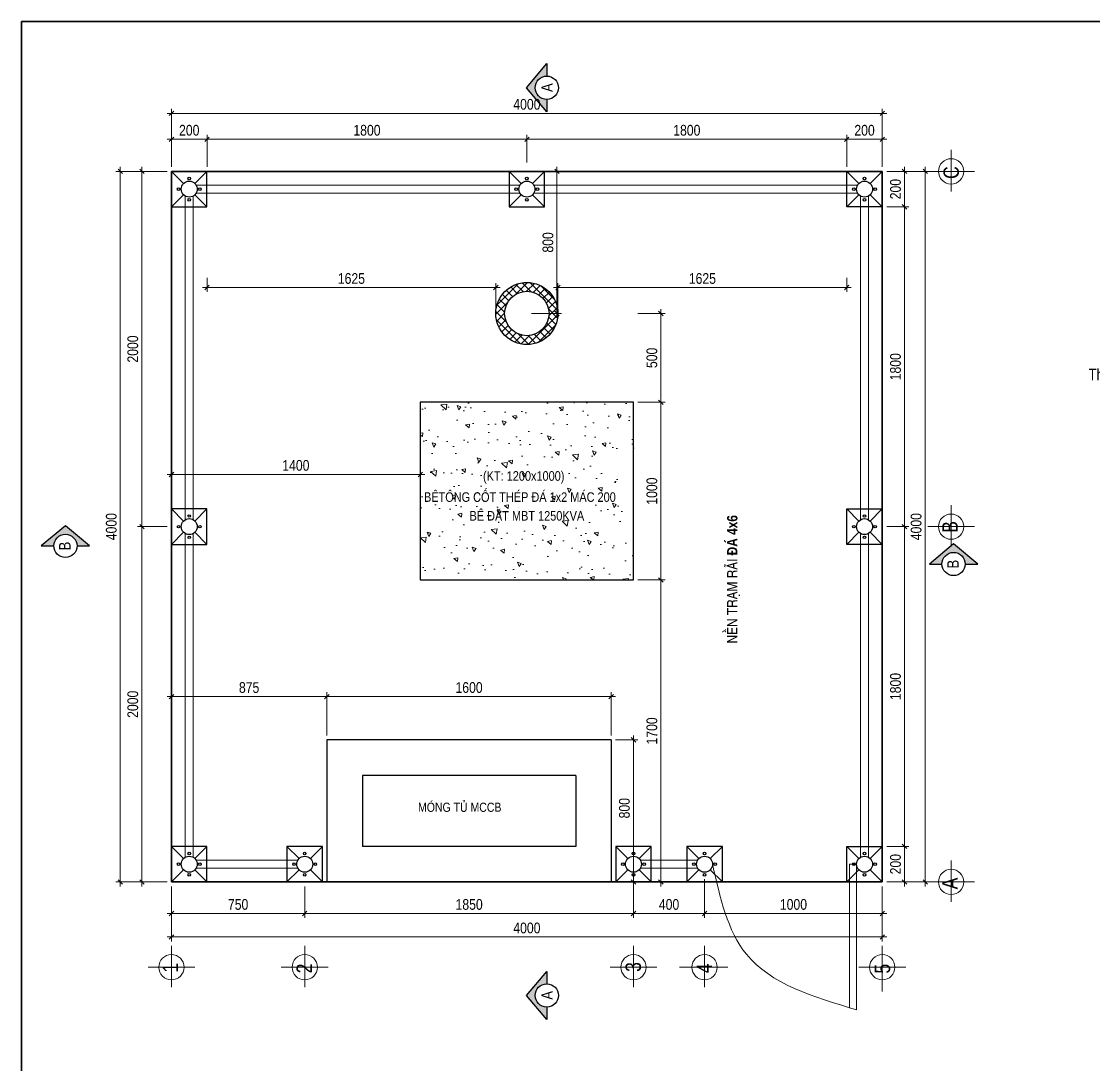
# Model space of a CAD drawing. Header units: millimetres. Extents: x 330554 to 656471, y 11007 to 130943.
# Drawn here: x 363447 to 375514, y 52372 to 64116 of the extents above; entities that cross this region are included whole.
import ezdxf
from ezdxf.enums import TextEntityAlignment as Align

# ---------------------------------------------------------------- set-up
doc = ezdxf.new("R2010")
doc.units = ezdxf.units.MM
doc.header["$LTSCALE"] = 6
for name, color, linetype, lineweight in [('8', 8, 'Continuous', 9), ('Hatch', 250, 'Continuous', 13), ('Luoi B40', 3, 'Continuous', 13), ('netlonkhungten', 32, 'Continuous', 35), ('Text', 7, 'Continuous', 13)]:
    doc.layers.add(name, color=color, linetype=linetype, lineweight=lineweight)
for name, color, linetype in [('Cot', 150, 'Continuous'), ('DO', 1, 'Continuous'), ('Khung Bao', 101, 'Continuous'), ('Nen TBA', 193, 'Continuous'), ('Thep', 11, 'Continuous'), ('Tu MCCB+Tu Bu', 30, 'Continuous')]:
    doc.layers.add(name, color=color, linetype=linetype)
doc.styles.get("Standard").update_dxf_attribs({"font": 'VHELVCN.TTF', "height": 120})
doc.styles.add('Unicode', font='times.ttf')
doc.dimstyles.new('kt-50', dxfattribs={"dimtxt": 120, "dimasz": 50, "dimexe": 50, "dimexo": 50, "dimgap": 40, "dimtad": 1, "dimtoh": 1, "dimdec": 0, "dimlfac": 0.5, "dimzin": 1, "dimdsep": 46, "dimtxsty": 'Standard', "dimblk": 'OBLIQUE', "dimcen": 50, "dimdle": 50, "dimclrd": 8, "dimclre": 8, "dimclrt": 7, "dimadec": 0, "dimazin": 0, "dimtfac": 1, "dimtdec": 0, "dimtix": 1, "dimtofl": 0, "dimtmove": 0, "dimatfit": 3, "dimldrblk": 'ARCHTICK', "dimfxl": 1, "dimtolj": 1, "dimtzin": 1, "dimlwd": -1, "dimlwe": -1, "dimarcsym": 0})

# ---------------------------------------------------------------- blocks, each defined once
blk = doc.blocks.new('_Oblique')
at = {"color": 0, "lineweight": -2}
blk.add_line((-0.5, -0.5), (0.5, 0.5), dxfattribs=at)
blk = doc.blocks.new('*D456')
at = {"layer": '8', "color": 8, "transparency": 16777216}
for p, q in [((365086, 62428), (364753, 62428)), ((364803, 62478), (364803, 58378)), ((365086, 58428), (364753, 58428))]:
    blk.add_line(p, q, dxfattribs=at)
at = {"layer": 'Defpoints', "color": 0, "transparency": 16777216}
for p in [(365136, 62428), (364803, 58428), (365136, 58428)]:
    blk.add_point(p, dxfattribs=at)
at = {"layer": '8', "color": 8, "transparency": 16777216, "xscale": 50, "yscale": 50, "zscale": 50}
for p, rotation in [((364803, 62428), 90), ((364803, 58428), 270)]:
    blk.add_blockref('_Oblique', p, dxfattribs=dict(at, rotation=rotation))
at = {"layer": '8', "color": 7, "transparency": 16777216, "insert": (364701, 60428), "char_height": 120, "attachment_point": 5, "rotation": 90}
blk.add_mtext('\\A1;2000', dxfattribs=at)
blk = doc.blocks.new('_ArchTick')
at = {"color": 0, "const_width": 0.15}
blk.add_lwpolyline([(-0.5, -0.5), (0.5, 0.5)], dxfattribs=at)
blk = doc.blocks.new('*D457')
at = {"layer": '8', "color": 8, "transparency": 16777216}
for p, q in [((365086, 58428), (364753, 58428)), ((364803, 58478), (364803, 54378)), ((365086, 54428), (364753, 54428))]:
    blk.add_line(p, q, dxfattribs=at)
at = {"layer": 'Defpoints', "color": 0, "transparency": 16777216}
for p in [(365136, 58428), (364803, 54428), (365136, 54428)]:
    blk.add_point(p, dxfattribs=at)
at = {"layer": '8', "color": 8, "transparency": 16777216, "xscale": 50, "yscale": 50, "zscale": 50}
for p, rotation in [((364803, 58428), 90), ((364803, 54428), 270)]:
    blk.add_blockref('_Oblique', p, dxfattribs=dict(at, rotation=rotation))
at = {"layer": '8', "color": 7, "transparency": 16777216, "insert": (364701, 56428), "char_height": 120, "attachment_point": 5, "rotation": 90}
blk.add_mtext('\\A1;2000', dxfattribs=at)
blk = doc.blocks.new('*D337')
at = {"layer": '8', "color": 8, "transparency": 16777216}
for p, q in [((371136, 54458), (371136, 54022)), ((373136, 54378), (373136, 54022)), ((373186, 54072), (371086, 54072))]:
    blk.add_line(p, q, dxfattribs=at)
at = {"layer": 'Defpoints', "color": 0, "transparency": 16777216}
for p in [(371136, 54508), (373136, 54428), (371136, 54072)]:
    blk.add_point(p, dxfattribs=at)
at = {"layer": '8', "color": 8, "transparency": 16777216, "xscale": 50, "yscale": 50, "zscale": 50, "rotation": 180}
blk.add_blockref('_Oblique', (371136, 54072), dxfattribs=at)
at = {"layer": '8', "color": 8, "transparency": 16777216, "xscale": 50, "yscale": 50, "zscale": 50}
blk.add_blockref('_Oblique', (373136, 54072), dxfattribs=at)
at = {"layer": '8', "color": 7, "transparency": 16777216, "insert": (372136, 54174), "char_height": 120, "attachment_point": 5}
blk.add_mtext('\\A1;1000', dxfattribs=at)
blk = doc.blocks.new('*D338')
at = {"layer": '8', "color": 8, "transparency": 16777216}
for p, q in [((371136, 54458), (371136, 54022)), ((370336, 54378), (370336, 54022)), ((371186, 54072), (370286, 54072))]:
    blk.add_line(p, q, dxfattribs=at)
at = {"layer": 'Defpoints', "color": 0, "transparency": 16777216}
for p in [(370336, 54428), (371136, 54508), (370336, 54072)]:
    blk.add_point(p, dxfattribs=at)
at = {"layer": '8', "color": 8, "transparency": 16777216, "xscale": 50, "yscale": 50, "zscale": 50, "rotation": 180}
blk.add_blockref('_Oblique', (370336, 54072), dxfattribs=at)
at = {"layer": '8', "color": 8, "transparency": 16777216, "xscale": 50, "yscale": 50, "zscale": 50}
blk.add_blockref('_Oblique', (371136, 54072), dxfattribs=at)
at = {"layer": '8', "color": 7, "transparency": 16777216, "insert": (370736, 54174), "char_height": 120, "attachment_point": 5}
blk.add_mtext('\\A1;400', dxfattribs=at)
blk = doc.blocks.new('*D458')
at = {"layer": '8', "color": 8, "transparency": 16777216}
for p, q in [((366636, 54378), (366636, 54022)), ((370336, 54378), (370336, 54022)), ((366586, 54072), (370386, 54072))]:
    blk.add_line(p, q, dxfattribs=at)
at = {"layer": 'Defpoints', "color": 0, "transparency": 16777216}
for p in [(366636, 54428), (370336, 54428), (370336, 54072)]:
    blk.add_point(p, dxfattribs=at)
at = {"layer": '8', "color": 8, "transparency": 16777216, "xscale": 50, "yscale": 50, "zscale": 50, "rotation": 180}
blk.add_blockref('_Oblique', (366636, 54072), dxfattribs=at)
at = {"layer": '8', "color": 8, "transparency": 16777216, "xscale": 50, "yscale": 50, "zscale": 50}
blk.add_blockref('_Oblique', (370336, 54072), dxfattribs=at)
at = {"layer": '8', "color": 7, "transparency": 16777216, "insert": (368486, 54174), "char_height": 120, "attachment_point": 5}
blk.add_mtext('\\A1;1850', dxfattribs=at)
blk = doc.blocks.new('*D339')
at = {"layer": '8', "color": 8, "transparency": 16777216}
for p, q in [((365136, 54378), (365136, 54022)), ((366636, 54378), (366636, 54022)), ((366686, 54072), (365086, 54072))]:
    blk.add_line(p, q, dxfattribs=at)
at = {"layer": 'Defpoints', "color": 0, "transparency": 16777216}
for p in [(365136, 54428), (366636, 54428), (365136, 54072)]:
    blk.add_point(p, dxfattribs=at)
at = {"layer": '8', "color": 8, "transparency": 16777216, "xscale": 50, "yscale": 50, "zscale": 50, "rotation": 180}
blk.add_blockref('_Oblique', (365136, 54072), dxfattribs=at)
at = {"layer": '8', "color": 8, "transparency": 16777216, "xscale": 50, "yscale": 50, "zscale": 50}
blk.add_blockref('_Oblique', (366636, 54072), dxfattribs=at)
at = {"layer": '8', "color": 7, "transparency": 16777216, "insert": (365886, 54174), "char_height": 120, "attachment_point": 5}
blk.add_mtext('\\A1;750', dxfattribs=at)
blk = doc.blocks.new('*D340')
at = {"layer": '8', "color": 8, "transparency": 16777216}
for p, q in [((365136, 54378), (365136, 53758)), ((373136, 54378), (373136, 53758)), ((373186, 53808), (365086, 53808))]:
    blk.add_line(p, q, dxfattribs=at)
at = {"layer": 'Defpoints', "color": 0, "transparency": 16777216}
for p in [(365136, 54428), (373136, 54428), (365136, 53808)]:
    blk.add_point(p, dxfattribs=at)
at = {"layer": '8', "color": 8, "transparency": 16777216, "xscale": 50, "yscale": 50, "zscale": 50, "rotation": 180}
blk.add_blockref('_Oblique', (365136, 53808), dxfattribs=at)
at = {"layer": '8', "color": 8, "transparency": 16777216, "xscale": 50, "yscale": 50, "zscale": 50}
blk.add_blockref('_Oblique', (373136, 53808), dxfattribs=at)
at = {"layer": '8', "color": 7, "transparency": 16777216, "insert": (369136, 53909), "char_height": 120, "attachment_point": 5}
blk.add_mtext('\\A1;4000', dxfattribs=at)
blk = doc.blocks.new('*D341')
at = {"layer": '8', "color": 8, "transparency": 16777216}
for p, q in [((365086, 62428), (364510, 62428)), ((364560, 54378), (364560, 62478)), ((365086, 54428), (364510, 54428))]:
    blk.add_line(p, q, dxfattribs=at)
at = {"layer": 'Defpoints', "color": 0, "transparency": 16777216}
for p in [(364560, 62428), (365136, 62428), (365136, 54428)]:
    blk.add_point(p, dxfattribs=at)
at = {"layer": '8', "color": 8, "transparency": 16777216, "xscale": 50, "yscale": 50, "zscale": 50}
for p, rotation in [((364560, 62428), 90), ((364560, 54428), 270)]:
    blk.add_blockref('_Oblique', p, dxfattribs=dict(at, rotation=rotation))
at = {"layer": '8', "color": 7, "transparency": 16777216, "insert": (364459, 58428), "char_height": 120, "attachment_point": 5, "rotation": 90}
blk.add_mtext('\\A1;4000', dxfattribs=at)
blk = doc.blocks.new('*D459')
at = {"layer": '8', "color": 8, "transparency": 16777216}
for p, q in [((373186, 54828), (373436, 54828)), ((373386, 54378), (373386, 54878)), ((373186, 54428), (373436, 54428))]:
    blk.add_line(p, q, dxfattribs=at)
at = {"layer": 'Defpoints', "color": 0, "transparency": 16777216}
for p in [(373136, 54828), (373386, 54828), (373136, 54428)]:
    blk.add_point(p, dxfattribs=at)
at = {"layer": '8', "color": 8, "transparency": 16777216, "xscale": 50, "yscale": 50, "zscale": 50}
for p, rotation in [((373386, 54828), 90), ((373386, 54428), 270)]:
    blk.add_blockref('_Oblique', p, dxfattribs=dict(at, rotation=rotation))
at = {"layer": '8', "color": 7, "transparency": 16777216, "insert": (373285, 54628), "char_height": 120, "attachment_point": 5, "rotation": 90}
blk.add_mtext('\\A1;200', dxfattribs=at)
blk = doc.blocks.new('*D342')
at = {"layer": '8', "color": 8, "transparency": 16777216}
for p, q in [((373186, 58428), (373436, 58428)), ((373386, 54778), (373386, 58478)), ((373186, 54828), (373436, 54828))]:
    blk.add_line(p, q, dxfattribs=at)
at = {"layer": 'Defpoints', "color": 0, "transparency": 16777216}
for p in [(373136, 58428), (373386, 58428), (373136, 54828)]:
    blk.add_point(p, dxfattribs=at)
at = {"layer": '8', "color": 8, "transparency": 16777216, "xscale": 50, "yscale": 50, "zscale": 50}
for p, rotation in [((373386, 58428), 90), ((373386, 54828), 270)]:
    blk.add_blockref('_Oblique', p, dxfattribs=dict(at, rotation=rotation))
at = {"layer": '8', "color": 7, "transparency": 16777216, "insert": (373285, 56628), "char_height": 120, "attachment_point": 5, "rotation": 90}
blk.add_mtext('\\A1;1800', dxfattribs=at)
blk = doc.blocks.new('*D343')
at = {"layer": '8', "color": 8, "transparency": 16777216}
for p, q in [((373186, 62028), (373436, 62028)), ((373386, 58378), (373386, 62078)), ((373186, 58428), (373436, 58428))]:
    blk.add_line(p, q, dxfattribs=at)
at = {"layer": 'Defpoints', "color": 0, "transparency": 16777216}
for p in [(373136, 62028), (373386, 62028), (373136, 58428)]:
    blk.add_point(p, dxfattribs=at)
at = {"layer": '8', "color": 8, "transparency": 16777216, "xscale": 50, "yscale": 50, "zscale": 50}
for p, rotation in [((373386, 62028), 90), ((373386, 58428), 270)]:
    blk.add_blockref('_Oblique', p, dxfattribs=dict(at, rotation=rotation))
at = {"layer": '8', "color": 7, "transparency": 16777216, "insert": (373285, 60228), "char_height": 120, "attachment_point": 5, "rotation": 90}
blk.add_mtext('\\A1;1800', dxfattribs=at)
blk = doc.blocks.new('*D460')
at = {"layer": '8', "color": 8, "transparency": 16777216}
for p, q in [((373186, 62428), (373436, 62428)), ((373386, 61978), (373386, 62478)), ((373186, 62028), (373436, 62028))]:
    blk.add_line(p, q, dxfattribs=at)
at = {"layer": 'Defpoints', "color": 0, "transparency": 16777216}
for p in [(373136, 62428), (373386, 62428), (373136, 62028)]:
    blk.add_point(p, dxfattribs=at)
at = {"layer": '8', "color": 8, "transparency": 16777216, "xscale": 50, "yscale": 50, "zscale": 50}
for p, rotation in [((373386, 62428), 90), ((373386, 62028), 270)]:
    blk.add_blockref('_Oblique', p, dxfattribs=dict(at, rotation=rotation))
at = {"layer": '8', "color": 7, "transparency": 16777216, "insert": (373285, 62228), "char_height": 120, "attachment_point": 5, "rotation": 90}
blk.add_mtext('\\A1;200', dxfattribs=at)
blk = doc.blocks.new('*D461')
at = {"layer": '8', "color": 8, "transparency": 16777216}
for p, q in [((373186, 62428), (373669, 62428)), ((373619, 54378), (373619, 62478)), ((373186, 54428), (373669, 54428))]:
    blk.add_line(p, q, dxfattribs=at)
at = {"layer": 'Defpoints', "color": 0, "transparency": 16777216}
for p in [(373136, 62428), (373619, 62428), (373136, 54428)]:
    blk.add_point(p, dxfattribs=at)
at = {"layer": '8', "color": 8, "transparency": 16777216, "xscale": 50, "yscale": 50, "zscale": 50}
for p, rotation in [((373619, 62428), 90), ((373619, 54428), 270)]:
    blk.add_blockref('_Oblique', p, dxfattribs=dict(at, rotation=rotation))
at = {"layer": '8', "color": 7, "transparency": 16777216, "insert": (373517, 58428), "char_height": 120, "attachment_point": 5, "rotation": 90}
blk.add_mtext('\\A1;4000', dxfattribs=at)
blk = doc.blocks.new('*D462')
at = {"layer": '8', "color": 8, "transparency": 16777216}
for p, q in [((373186, 62789), (372686, 62789)), ((372736, 62478), (372736, 62839)), ((373136, 62478), (373136, 62839))]:
    blk.add_line(p, q, dxfattribs=at)
at = {"layer": 'Defpoints', "color": 0, "transparency": 16777216}
for p in [(372736, 62789), (372736, 62428), (373136, 62428)]:
    blk.add_point(p, dxfattribs=at)
at = {"layer": '8', "color": 8, "transparency": 16777216, "xscale": 50, "yscale": 50, "zscale": 50, "rotation": 180}
blk.add_blockref('_Oblique', (372736, 62789), dxfattribs=at)
at = {"layer": '8', "color": 8, "transparency": 16777216, "xscale": 50, "yscale": 50, "zscale": 50}
blk.add_blockref('_Oblique', (373136, 62789), dxfattribs=at)
at = {"layer": '8', "color": 7, "transparency": 16777216, "insert": (372936, 62890), "char_height": 120, "attachment_point": 5}
blk.add_mtext('\\A1;200', dxfattribs=at)
blk = doc.blocks.new('*D344')
at = {"layer": '8', "color": 8, "transparency": 16777216}
for p, q in [((372786, 62789), (369086, 62789)), ((369136, 62528), (369136, 62839)), ((372736, 62528), (372736, 62839))]:
    blk.add_line(p, q, dxfattribs=at)
at = {"layer": 'Defpoints', "color": 0, "transparency": 16777216}
for p in [(369136, 62789), (369136, 62478), (372736, 62478)]:
    blk.add_point(p, dxfattribs=at)
at = {"layer": '8', "color": 8, "transparency": 16777216, "xscale": 50, "yscale": 50, "zscale": 50, "rotation": 180}
blk.add_blockref('_Oblique', (369136, 62789), dxfattribs=at)
at = {"layer": '8', "color": 8, "transparency": 16777216, "xscale": 50, "yscale": 50, "zscale": 50}
blk.add_blockref('_Oblique', (372736, 62789), dxfattribs=at)
at = {"layer": '8', "color": 7, "transparency": 16777216, "insert": (370936, 62890), "char_height": 120, "attachment_point": 5}
blk.add_mtext('\\A1;1800', dxfattribs=at)
blk = doc.blocks.new('*D463')
at = {"layer": '8', "color": 8, "transparency": 16777216}
for p, q in [((369186, 62789), (365486, 62789)), ((365536, 62478), (365536, 62839)), ((369136, 62528), (369136, 62839))]:
    blk.add_line(p, q, dxfattribs=at)
at = {"layer": 'Defpoints', "color": 0, "transparency": 16777216}
for p in [(365536, 62789), (365536, 62428), (369136, 62478)]:
    blk.add_point(p, dxfattribs=at)
at = {"layer": '8', "color": 8, "transparency": 16777216, "xscale": 50, "yscale": 50, "zscale": 50, "rotation": 180}
blk.add_blockref('_Oblique', (365536, 62789), dxfattribs=at)
at = {"layer": '8', "color": 8, "transparency": 16777216, "xscale": 50, "yscale": 50, "zscale": 50}
blk.add_blockref('_Oblique', (369136, 62789), dxfattribs=at)
at = {"layer": '8', "color": 7, "transparency": 16777216, "insert": (367336, 62890), "char_height": 120, "attachment_point": 5}
blk.add_mtext('\\A1;1800', dxfattribs=at)
blk = doc.blocks.new('*D464')
at = {"layer": '8', "color": 8, "transparency": 16777216}
for p, q in [((365586, 62789), (365086, 62789)), ((365136, 62478), (365136, 62839)), ((365536, 62478), (365536, 62839))]:
    blk.add_line(p, q, dxfattribs=at)
at = {"layer": 'Defpoints', "color": 0, "transparency": 16777216}
for p in [(365136, 62789), (365136, 62428), (365536, 62428)]:
    blk.add_point(p, dxfattribs=at)
at = {"layer": '8', "color": 8, "transparency": 16777216, "xscale": 50, "yscale": 50, "zscale": 50, "rotation": 180}
blk.add_blockref('_Oblique', (365136, 62789), dxfattribs=at)
at = {"layer": '8', "color": 8, "transparency": 16777216, "xscale": 50, "yscale": 50, "zscale": 50}
blk.add_blockref('_Oblique', (365536, 62789), dxfattribs=at)
at = {"layer": '8', "color": 7, "transparency": 16777216, "insert": (365336, 62890), "char_height": 120, "attachment_point": 5}
blk.add_mtext('\\A1;200', dxfattribs=at)
blk = doc.blocks.new('*D465')
at = {"layer": '8', "color": 8, "transparency": 16777216}
for p, q in [((365136, 62478), (365136, 63130)), ((373136, 62478), (373136, 63130)), ((373186, 63080), (365086, 63080))]:
    blk.add_line(p, q, dxfattribs=at)
at = {"layer": 'Defpoints', "color": 0, "transparency": 16777216}
for p in [(365136, 63080), (365136, 62428), (373136, 62428)]:
    blk.add_point(p, dxfattribs=at)
at = {"layer": '8', "color": 8, "transparency": 16777216, "xscale": 50, "yscale": 50, "zscale": 50, "rotation": 180}
blk.add_blockref('_Oblique', (365136, 63080), dxfattribs=at)
at = {"layer": '8', "color": 8, "transparency": 16777216, "xscale": 50, "yscale": 50, "zscale": 50}
blk.add_blockref('_Oblique', (373136, 63080), dxfattribs=at)
at = {"layer": '8', "color": 7, "transparency": 16777216, "insert": (369136, 63182), "char_height": 120, "attachment_point": 5}
blk.add_mtext('\\A1;4000', dxfattribs=at)
blk = doc.blocks.new('*D345')
at = {"layer": '8', "color": 8, "transparency": 16777216}
for p, q in [((365536, 61228), (365536, 61070)), ((368836, 61120), (365486, 61120)), ((368786, 60878), (368786, 61170))]:
    blk.add_line(p, q, dxfattribs=at)
at = {"layer": 'Defpoints', "color": 0, "transparency": 16777216}
for p in [(365536, 61278), (365536, 61120), (368786, 60828)]:
    blk.add_point(p, dxfattribs=at)
at = {"layer": '8', "color": 8, "transparency": 16777216, "xscale": 50, "yscale": 50, "zscale": 50, "rotation": 180}
blk.add_blockref('_Oblique', (365536, 61120), dxfattribs=at)
at = {"layer": '8', "color": 8, "transparency": 16777216, "xscale": 50, "yscale": 50, "zscale": 50}
blk.add_blockref('_Oblique', (368786, 61120), dxfattribs=at)
at = {"layer": '8', "color": 7, "transparency": 16777216, "insert": (367161, 61221), "char_height": 120, "attachment_point": 5}
blk.add_mtext('\\A1;1625', dxfattribs=at)
blk = doc.blocks.new('*D346')
at = {"layer": '8', "color": 8, "transparency": 16777216}
for p, q in [((372736, 61228), (372736, 61070)), ((369436, 61120), (372786, 61120)), ((369486, 60878), (369486, 61170))]:
    blk.add_line(p, q, dxfattribs=at)
at = {"layer": 'Defpoints', "color": 0, "transparency": 16777216}
for p in [(372736, 61278), (372736, 61120), (369486, 60828)]:
    blk.add_point(p, dxfattribs=at)
at = {"layer": '8', "color": 8, "transparency": 16777216, "xscale": 50, "yscale": 50, "zscale": 50, "rotation": 180}
blk.add_blockref('_Oblique', (369486, 61120), dxfattribs=at)
at = {"layer": '8', "color": 8, "transparency": 16777216, "xscale": 50, "yscale": 50, "zscale": 50}
blk.add_blockref('_Oblique', (372736, 61120), dxfattribs=at)
at = {"layer": '8', "color": 7, "transparency": 16777216, "insert": (371111, 61221), "char_height": 120, "attachment_point": 5}
blk.add_mtext('\\A1;1625', dxfattribs=at)
blk = doc.blocks.new('*D466')
at = {"layer": '8', "color": 8, "transparency": 16777216}
for p, q in [((370644, 57778), (370644, 59878)), ((370386, 59828), (370694, 59828)), ((370386, 57828), (370694, 57828))]:
    blk.add_line(p, q, dxfattribs=at)
at = {"layer": 'Defpoints', "color": 0, "transparency": 16777216}
for p in [(370336, 59828), (370644, 59828), (370336, 57828)]:
    blk.add_point(p, dxfattribs=at)
at = {"layer": '8', "color": 8, "transparency": 16777216, "xscale": 50, "yscale": 50, "zscale": 50}
for p, rotation in [((370644, 59828), 90), ((370644, 57828), 270)]:
    blk.add_blockref('_Oblique', p, dxfattribs=dict(at, rotation=rotation))
at = {"layer": '8', "color": 7, "transparency": 16777216, "insert": (370543, 58828), "char_height": 120, "attachment_point": 5, "rotation": 90}
blk.add_mtext('\\A1;1000', dxfattribs=at)
blk = doc.blocks.new('*D467')
at = {"layer": '8', "color": 8, "transparency": 16777216}
for p, q in [((369186, 62428), (369524, 62428)), ((369474, 60778), (369474, 62478)), ((369186, 60828), (369524, 60828))]:
    blk.add_line(p, q, dxfattribs=at)
at = {"layer": 'Defpoints', "color": 0, "transparency": 16777216}
for p in [(369136, 62428), (369474, 62428), (369136, 60828)]:
    blk.add_point(p, dxfattribs=at)
at = {"layer": '8', "color": 8, "transparency": 16777216, "xscale": 50, "yscale": 50, "zscale": 50}
for p, rotation in [((369474, 62428), 90), ((369474, 60828), 270)]:
    blk.add_blockref('_Oblique', p, dxfattribs=dict(at, rotation=rotation))
at = {"layer": '8', "color": 7, "transparency": 16777216, "insert": (369373, 61628), "char_height": 120, "attachment_point": 5, "rotation": 90}
blk.add_mtext('\\A1;800', dxfattribs=at)
blk = doc.blocks.new('*D468')
at = {"layer": '8', "color": 8, "transparency": 16777216}
for p, q in [((370386, 57828), (370694, 57828)), ((370644, 54378), (370644, 57878)), ((370677, 54428), (370694, 54428))]:
    blk.add_line(p, q, dxfattribs=at)
at = {"layer": 'Defpoints', "color": 0, "transparency": 16777216}
for p in [(370336, 57828), (370644, 57828), (370627, 54428)]:
    blk.add_point(p, dxfattribs=at)
at = {"layer": '8', "color": 8, "transparency": 16777216, "xscale": 50, "yscale": 50, "zscale": 50}
for p, rotation in [((370644, 57828), 90), ((370644, 54428), 270)]:
    blk.add_blockref('_Oblique', p, dxfattribs=dict(at, rotation=rotation))
at = {"layer": '8', "color": 7, "transparency": 16777216, "insert": (370543, 56128), "char_height": 120, "attachment_point": 5, "rotation": 90}
blk.add_mtext('\\A1;1700', dxfattribs=at)
blk = doc.blocks.new('*D469')
at = {"layer": '8', "color": 8, "transparency": 16777216}
for p, q in [((365086, 59015), (367986, 59015)), ((365136, 58900), (365136, 59065)), ((367936, 58900), (367936, 59065))]:
    blk.add_line(p, q, dxfattribs=at)
at = {"layer": 'Defpoints', "color": 0, "transparency": 16777216}
for p in [(367936, 59015), (365136, 58850), (367936, 58850)]:
    blk.add_point(p, dxfattribs=at)
at = {"layer": '8', "color": 8, "transparency": 16777216, "xscale": 50, "yscale": 50, "zscale": 50, "rotation": 180}
blk.add_blockref('_Oblique', (365136, 59015), dxfattribs=at)
at = {"layer": '8', "color": 8, "transparency": 16777216, "xscale": 50, "yscale": 50, "zscale": 50}
blk.add_blockref('_Oblique', (367936, 59015), dxfattribs=at)
at = {"layer": '8', "color": 7, "transparency": 16777216, "insert": (366536, 59117), "char_height": 120, "attachment_point": 5}
blk.add_mtext('\\A1;1400', dxfattribs=at)
blk = doc.blocks.new('*D470')
at = {"layer": '8', "color": 8, "transparency": 16777216}
for p, q in [((370386, 60828), (370694, 60828)), ((370644, 59778), (370644, 60878)), ((370386, 59828), (370694, 59828))]:
    blk.add_line(p, q, dxfattribs=at)
at = {"layer": 'Defpoints', "color": 0, "transparency": 16777216}
for p in [(370336, 60828), (370644, 60828), (370336, 59828)]:
    blk.add_point(p, dxfattribs=at)
at = {"layer": '8', "color": 8, "transparency": 16777216, "xscale": 50, "yscale": 50, "zscale": 50}
for p, rotation in [((370644, 60828), 90), ((370644, 59828), 270)]:
    blk.add_blockref('_Oblique', p, dxfattribs=dict(at, rotation=rotation))
at = {"layer": '8', "color": 7, "transparency": 16777216, "insert": (370543, 60328), "char_height": 120, "attachment_point": 5, "rotation": 90}
blk.add_mtext('\\A1;500', dxfattribs=at)
blk = doc.blocks.new('*D453')
at = {"layer": '8', "color": 8, "transparency": 16777216}
for p, q in [((370135, 56514), (366835, 56514)), ((366885, 56078), (366885, 56564)), ((370085, 56078), (370085, 56564))]:
    blk.add_line(p, q, dxfattribs=at)
at = {"layer": 'Defpoints', "color": 0, "transparency": 16777216}
for p in [(366885, 56514), (366885, 56028), (370085, 56028)]:
    blk.add_point(p, dxfattribs=at)
at = {"layer": '8', "color": 8, "transparency": 16777216, "xscale": 50, "yscale": 50, "zscale": 50, "rotation": 180}
blk.add_blockref('_Oblique', (366885, 56514), dxfattribs=at)
at = {"layer": '8', "color": 8, "transparency": 16777216, "xscale": 50, "yscale": 50, "zscale": 50}
blk.add_blockref('_Oblique', (370085, 56514), dxfattribs=at)
at = {"layer": '8', "color": 7, "transparency": 16777216, "insert": (368485, 56616), "char_height": 120, "attachment_point": 5}
blk.add_mtext('\\A1;1600', dxfattribs=at)
blk = doc.blocks.new('*D454')
at = {"layer": '8', "color": 8, "transparency": 16777216}
for p, q in [((366935, 56514), (365086, 56514)), ((365136, 56248), (365136, 56564)), ((366885, 56078), (366885, 56564))]:
    blk.add_line(p, q, dxfattribs=at)
at = {"layer": 'Defpoints', "color": 0, "transparency": 16777216}
for p in [(365136, 56514), (365136, 56198), (366885, 56028)]:
    blk.add_point(p, dxfattribs=at)
at = {"layer": '8', "color": 8, "transparency": 16777216, "xscale": 50, "yscale": 50, "zscale": 50, "rotation": 180}
blk.add_blockref('_Oblique', (365136, 56514), dxfattribs=at)
at = {"layer": '8', "color": 8, "transparency": 16777216, "xscale": 50, "yscale": 50, "zscale": 50}
blk.add_blockref('_Oblique', (366885, 56514), dxfattribs=at)
at = {"layer": '8', "color": 7, "transparency": 16777216, "insert": (366010, 56616), "char_height": 120, "attachment_point": 5}
blk.add_mtext('\\A1;875', dxfattribs=at)
blk = doc.blocks.new('*D455')
at = {"layer": '8', "color": 8, "transparency": 16777216}
for p, q in [((370135, 56028), (370386, 56028)), ((370336, 54378), (370336, 56078)), ((370135, 54428), (370386, 54428))]:
    blk.add_line(p, q, dxfattribs=at)
at = {"layer": 'Defpoints', "color": 0, "transparency": 16777216}
for p in [(370085, 56028), (370336, 56028), (370085, 54428)]:
    blk.add_point(p, dxfattribs=at)
at = {"layer": '8', "color": 8, "transparency": 16777216, "xscale": 50, "yscale": 50, "zscale": 50}
for p, rotation in [((370336, 56028), 90), ((370336, 54428), 270)]:
    blk.add_blockref('_Oblique', p, dxfattribs=dict(at, rotation=rotation))
at = {"layer": '8', "color": 7, "transparency": 16777216, "insert": (370234, 55258), "char_height": 120, "attachment_point": 5, "rotation": 90}
blk.add_mtext('\\A1;800', dxfattribs=at)

msp = doc.modelspace()

# ---------------------------------------------------------------- hatches: boundary and pattern name
at = {"layer": 'DO', "linetype": 'Continuous'}
for points in [[(369360.148, 63098.564), (369132.982, 63369.623), (369360.148, 63640.683), (369360.148, 63500.457, 0.414213562), (369229.314, 63369.623, 0.414213562), (369360.148, 63238.79)], [(364213.302, 58210.761), (363942.242, 58437.927), (363671.183, 58210.761), (363811.409, 58210.761, -0.414213562), (363942.242, 58341.595, -0.414213562), (364073.076, 58210.761)], [(374209.472, 58007.145), (373938.413, 58234.31), (373667.353, 58007.145), (373807.579, 58007.145, -0.414213562), (373938.413, 58137.978, -0.414213562), (374069.246, 58007.145)], [(369360.148, 52879.12), (369132.982, 53150.18), (369360.148, 53421.239), (369360.148, 53281.013, 0.414213562), (369229.314, 53150.18, 0.414213562), (369360.148, 53019.346)]]:
    msp.add_hatch(color=256, dxfattribs=at).paths.add_polyline_path(points)
at = {"layer": 'Hatch'}
h = msp.add_hatch(dxfattribs=at)
h.set_pattern_fill('ANSI37', color=256, scale=500, angle=90, style=0)
h.set_pattern_definition([(135, (567631.453, -161946.57), (-44.194174, -44.194174), []), (225, (567631.453, -161946.57), (44.194174, -44.194174), [])])
h.paths.add_polyline_path([(369485.663, 60827.786, 1), (368785.663, 60827.786, 1)])
h.paths.add_polyline_path([(369385.663, 60827.786, 1), (368885.663, 60827.786, 1)], flags=16)
h = msp.add_hatch(dxfattribs=at)
h.set_pattern_fill('AR-CONC', color=256, scale=70, angle=90, style=0)
h.set_pattern_definition([(140, (596340.17, -379565.54), (43.9265, 502.08213), [52.5, -577.5]), (85, (596340.17, -379565.54), (-526.5345, -97.12593), [42, -462]), (190.4514, (596343.83, -379523.7), (-482.6077, 404.95657), [44.61813, -490.7995]), (136.1842, (596200.2, -379565.54), (115.8633, 747.0687), [78.75, -866.25]), (186.6356, (596209.8, -379503.3), (-681.8825, 654.2639), [66.9272, -736.1991]), (81.1842, (596200.2, -379565.5), (-681.883, 654.2634), [63, -693]), (111, (596235.17, -379495.54), (281.83322, 417.83494), [52.5, -577.5]), (56, (596235.17, -379495.54), (-507.60503, 170.32073), [42, -462]), (161.4514, (596258.66, -379460.7), (-225.77135, 588.15584), [44.61813, -490.7995]), (127.5, (596340.17, -379565.54), (-233.0257, 8.5119), [0, -456.4, 0, -469, 0, -463.75]), (97.5, (596340.17, -379565.54), (-276.0882, 184.14868), [0, -267.4, 0, -445.9, 0, -176.75]), (57.5, (596340.17, -379721.64), (15.78841, 373.675705), [0, -175, 0, -546, 0, -724.5]), (47.5, (596340.17, -379791.64), (-70.07349, 408.23032), [0, -227.5, 0, -362.6, 0, -514.5])])
h.paths.add_polyline_path([(367935.663, 59827.786), (367935.663, 57827.786), (370335.663, 57827.786), (370335.663, 59827.786)])
h.paths.add_polyline_path([(368452.263, 58436.432), (369890.154, 58436.432), (369890.154, 58664.869), (368452.263, 58664.869)], flags=24)
h.paths.add_polyline_path([(367949.995, 58676.543), (370254.97, 58676.543), (370254.97, 58844.865), (367949.995, 58844.865)], flags=24)
h.paths.add_polyline_path([(368607.744, 58879.273), (369657.608, 58879.273), (369657.608, 59086.669), (368607.744, 59086.669)], flags=24)

# ---------------------------------------------------------------- linework, layer by layer
at = {"layer": 'Cot'}
for radius in [350, 250]:
    msp.add_circle((369135.663, 60827.786), radius, dxfattribs=at)
at = {"layer": 'DO', "linetype": 'Continuous'}
for points in [[(369360.148, 63238.79), (369360.148, 63098.564), (369132.982, 63369.623), (369360.148, 63640.683), (369360.148, 63500.457)], [(364073.076, 58210.761), (364213.302, 58210.761), (363942.242, 58437.927), (363671.183, 58210.761), (363811.409, 58210.761)], [(374069.246, 58007.145), (374209.472, 58007.145), (373938.413, 58234.31), (373667.353, 58007.145), (373807.579, 58007.145)], [(369360.148, 53019.346), (369360.148, 52879.12), (369132.982, 53150.18), (369360.148, 53421.239), (369360.148, 53281.013)]]:
    msp.add_lwpolyline(points, dxfattribs=at)
at = {"layer": 'DO', "color": 2, "linetype": 'Continuous'}
for centre in [(369360.148, 63369.623), (363942.242, 58210.761), (373938.413, 58007.145), (369360.148, 53150.18)]:
    msp.add_circle(centre, 130.833, dxfattribs=at)
at = {"layer": 'Khung Bao'}
for points in [[(365135.663, 54427.786), (365135.663, 62427.786), (373135.663, 62427.786), (373135.663, 54427.786)], [(365135.663, 62427.786), (365135.663, 54427.786), (373135.663, 54427.786), (373135.663, 62427.786)]]:
    msp.add_lwpolyline(points, close=True, dxfattribs=at)
at = {"layer": 'Luoi B40'}
for p, q in [((370413.605, 54672.786), (371057.721, 54672.786)), ((370413.605, 54582.786), (371057.721, 54582.786)), ((372765.663, 54627.786), (372765.663, 53012.29)), ((372765.663, 54627.786), (372845.663, 54627.786)), ((372845.663, 54627.786), (372845.663, 52987.57))]:
    msp.add_line(p, q, dxfattribs=at)
for points in [[(369057.721, 62272.786), (365413.605, 62272.786)], [(372857.721, 62272.786), (369213.605, 62272.786)], [(365290.663, 62149.844), (365290.663, 58505.729)], [(365380.663, 58505.729), (365380.663, 62149.844)], [(365413.605, 62182.786), (369057.721, 62182.786)], [(369213.605, 62182.786), (372857.721, 62182.786)], [(372890.663, 62149.844), (372890.663, 58505.729)], [(372980.663, 58505.729), (372980.663, 62149.844)], [(365290.663, 58349.844), (365290.663, 54705.729)], [(365380.663, 54705.729), (365380.663, 58349.844)], [(372890.663, 58349.844), (372890.663, 54705.729)], [(372980.663, 54705.729), (372980.663, 58349.844)], [(365413.605, 54672.786), (366557.721, 54672.786)], [(366557.721, 54582.786), (365413.605, 54582.786)]]:
    msp.add_lwpolyline(points, dxfattribs=at)
msp.add_spline([(372845.663, 52987.57), (371605.851, 53614.473), (371225.663, 54627.786)], degree=3, dxfattribs=at)
at = {"layer": 'Nen TBA'}
msp.add_lwpolyline([(370335.663, 57827.786), (370335.663, 59827.786), (367935.663, 59827.786), (367935.663, 57827.786)], close=True, dxfattribs=at)
at = {"layer": 'netlonkhungten'}
msp.add_lwpolyline([(363447.381, 64115.842), (396736.619, 64115.842), (396736.619, 40001.443), (363447.381, 40001.443)], close=True, dxfattribs=at)
at = {"layer": 'Text'}
for p, q in [((373910.233, 62670.127), (373910.233, 62202.896)), ((374173.62, 62427.786), (373646.846, 62427.786)), ((373910.233, 58670.127), (373910.233, 58202.896)), ((374173.62, 58427.786), (373646.846, 58427.786)), ((373910.233, 54670.127), (373910.233, 54202.896)), ((374173.62, 54427.786), (373646.846, 54427.786)), ((365135.663, 53710.14), (365135.663, 53242.91)), ((366635.663, 53710.14), (366635.663, 53242.91)), ((370335.663, 53710.14), (370335.663, 53242.91)), ((371135.663, 53710.14), (371135.663, 53242.91)), ((373135.663, 53710.14), (373135.663, 53192.91)), ((365399.05, 53467.8), (364872.275, 53467.8)), ((366899.05, 53467.8), (366372.275, 53467.8)), ((370599.05, 53467.8), (370072.275, 53467.8)), ((371399.05, 53467.8), (370852.275, 53467.8)), ((373399.05, 53467.8), (372872.275, 53467.8))]:
    msp.add_line(p, q, dxfattribs=at)
for centre in [(373910.233, 62427.786), (373910.233, 58427.786), (373910.233, 54427.786), (365135.663, 53467.8), (366635.663, 53467.8), (370335.663, 53467.8), (371135.663, 53467.8), (373135.663, 53467.8)]:
    msp.add_circle(centre, 142.236, dxfattribs=at)
at = {"layer": 'Thep'}
for p, q in [((365135.663, 62427.786), (365272.023, 62291.426)), ((365399.302, 62291.426), (365535.663, 62427.786)), ((368935.663, 62427.786), (369072.023, 62291.426)), ((369199.302, 62291.426), (369335.663, 62427.786)), ((372872.023, 62291.426), (372735.663, 62427.786)), ((373135.663, 62427.786), (372999.302, 62291.426)), ((365135.663, 62027.786), (365272.023, 62164.147)), ((365399.302, 62164.147), (365535.663, 62027.786)), ((368935.663, 62027.786), (369072.023, 62164.147)), ((369199.302, 62164.147), (369335.663, 62027.786)), ((372872.023, 62164.147), (372735.663, 62027.786)), ((373135.663, 62027.786), (372999.302, 62164.147)), ((365135.663, 58627.786), (365272.023, 58491.426)), ((365399.302, 58491.426), (365535.663, 58627.786)), ((372872.023, 58491.426), (372735.663, 58627.786)), ((373135.663, 58627.786), (372999.302, 58491.426)), ((365135.663, 58227.786), (365272.023, 58364.147)), ((365399.302, 58364.147), (365535.663, 58227.786)), ((372872.023, 58364.147), (372735.663, 58227.786)), ((373135.663, 58227.786), (372999.302, 58364.147)), ((365135.663, 54827.786), (365272.023, 54691.426)), ((365399.302, 54691.426), (365535.663, 54827.786)), ((366435.663, 54827.786), (366572.023, 54691.426)), ((366699.302, 54691.426), (366835.663, 54827.786)), ((370135.663, 54827.786), (370272.023, 54691.426)), ((370399.302, 54691.426), (370535.663, 54827.786)), ((370935.663, 54827.786), (371072.023, 54691.426)), ((371199.302, 54691.426), (371335.663, 54827.786)), ((372872.023, 54691.426), (372735.663, 54827.786)), ((373135.663, 54827.786), (372999.302, 54691.426)), ((365135.663, 54427.786), (365272.023, 54564.147)), ((365399.302, 54564.147), (365535.663, 54427.786)), ((366435.663, 54427.786), (366572.023, 54564.147)), ((366699.302, 54564.147), (366835.663, 54427.786)), ((370135.663, 54427.786), (370272.023, 54564.147)), ((370399.302, 54564.147), (370535.663, 54427.786)), ((370935.663, 54427.786), (371072.023, 54564.147)), ((371199.302, 54564.147), (371335.663, 54427.786)), ((372872.023, 54564.147), (372735.663, 54427.786)), ((373135.663, 54427.786), (372999.302, 54564.147))]:
    msp.add_line(p, q, dxfattribs=at)
for points in [[(365135.663, 62427.786), (365135.663, 62027.786), (365535.663, 62027.786), (365535.663, 62427.786)], [(368935.663, 62427.786), (368935.663, 62027.786), (369335.663, 62027.786), (369335.663, 62427.786)], [(373135.663, 62427.786), (373135.663, 62027.786), (372735.663, 62027.786), (372735.663, 62427.786)], [(365135.663, 58627.786), (365135.663, 58227.786), (365535.663, 58227.786), (365535.663, 58627.786)], [(373135.663, 58627.786), (373135.663, 58227.786), (372735.663, 58227.786), (372735.663, 58627.786)], [(365135.663, 54827.786), (365135.663, 54427.786), (365535.663, 54427.786), (365535.663, 54827.786)], [(366435.663, 54827.786), (366435.663, 54427.786), (366835.663, 54427.786), (366835.663, 54827.786)], [(370135.663, 54827.786), (370135.663, 54427.786), (370535.663, 54427.786), (370535.663, 54827.786)], [(370935.663, 54827.786), (370935.663, 54427.786), (371335.663, 54427.786), (371335.663, 54827.786)], [(373135.663, 54827.786), (373135.663, 54427.786), (372735.663, 54427.786), (372735.663, 54827.786)]]:
    msp.add_lwpolyline(points, close=True, dxfattribs=at)
for centre, radius in [((365335.663, 62227.786), 90), ((365335.663, 62347.786), 14), ((365335.663, 62347.786), 14), ((369135.663, 62227.786), 90), ((369135.663, 62347.786), 14), ((369135.663, 62347.786), 14), ((372935.663, 62227.786), 90), ((372935.663, 62347.786), 14), ((372935.663, 62347.786), 14), ((365215.663, 62227.786), 14), ((365215.663, 62227.786), 14), ((365455.663, 62227.786), 14), ((365455.663, 62227.786), 14), ((369015.663, 62227.786), 14), ((369015.663, 62227.786), 14), ((369255.663, 62227.786), 14), ((369255.663, 62227.786), 14), ((372815.663, 62227.786), 14), ((372815.663, 62227.786), 14), ((373055.663, 62227.786), 14), ((373055.663, 62227.786), 14), ((365335.663, 62107.786), 14), ((365335.663, 62107.786), 14), ((369135.663, 62107.786), 14), ((369135.663, 62107.786), 14), ((372935.663, 62107.786), 14), ((372935.663, 62107.786), 14), ((365335.663, 58547.786), 14), ((365335.663, 58547.786), 14), ((372935.663, 58547.786), 14), ((372935.663, 58547.786), 14), ((365215.663, 58427.786), 14), ((365215.663, 58427.786), 14), ((365335.663, 58427.786), 90), ((365455.663, 58427.786), 14), ((365455.663, 58427.786), 14), ((372815.663, 58427.786), 14), ((372815.663, 58427.786), 14), ((372935.663, 58427.786), 90), ((373055.663, 58427.786), 14), ((373055.663, 58427.786), 14), ((365335.663, 58307.786), 14), ((365335.663, 58307.786), 14), ((372935.663, 58307.786), 14), ((372935.663, 58307.786), 14), ((365335.663, 54627.786), 90), ((365335.663, 54747.786), 14), ((365335.663, 54747.786), 14), ((366635.663, 54627.786), 90), ((366635.663, 54747.786), 14), ((366635.663, 54747.786), 14), ((370335.663, 54627.786), 90), ((370335.663, 54747.786), 14), ((370335.663, 54747.786), 14), ((371135.663, 54627.786), 90), ((371135.663, 54747.786), 14), ((371135.663, 54747.786), 14), ((372935.663, 54627.786), 90), ((372935.663, 54747.786), 14), ((372935.663, 54747.786), 14), ((365215.663, 54627.786), 14), ((365215.663, 54627.786), 14), ((365455.663, 54627.786), 14), ((365455.663, 54627.786), 14), ((366515.663, 54627.786), 14), ((366515.663, 54627.786), 14), ((366755.663, 54627.786), 14), ((366755.663, 54627.786), 14), ((370215.663, 54627.786), 14), ((370215.663, 54627.786), 14), ((370455.663, 54627.786), 14), ((370455.663, 54627.786), 14), ((371015.663, 54627.786), 14), ((371015.663, 54627.786), 14), ((371255.663, 54627.786), 14), ((371255.663, 54627.786), 14), ((372815.663, 54627.786), 14), ((372815.663, 54627.786), 14), ((373055.663, 54627.786), 14), ((373055.663, 54627.786), 14), ((365335.663, 54507.786), 14), ((365335.663, 54507.786), 14), ((366635.663, 54507.786), 14), ((366635.663, 54507.786), 14), ((370335.663, 54507.786), 14), ((370335.663, 54507.786), 14), ((371135.663, 54507.786), 14), ((371135.663, 54507.786), 14), ((372935.663, 54507.786), 14), ((372935.663, 54507.786), 14)]:
    msp.add_circle(centre, radius, dxfattribs=at)
at = {"layer": 'Tu MCCB+Tu Bu'}
for p, q in [((370085.145, 56027.786), (366885.145, 56027.786)), ((366885.145, 56027.786), (366885.145, 54427.786)), ((370085.145, 56027.786), (370085.145, 54427.786)), ((369685.145, 55627.786), (367285.145, 55627.786)), ((367285.145, 55627.786), (367285.145, 54827.786)), ((369685.145, 55627.786), (369685.145, 54827.786)), ((369685.145, 54827.786), (367285.145, 54827.786)), ((370085.145, 54427.786), (366885.145, 54427.786)), ((370085.145, 54427.786), (368485.145, 54427.786))]:
    msp.add_line(p, q, dxfattribs=at)

# ---------------------------------------------------------------- texts
at = {"insert": (371461.584, 57113.266), "char_height": 135, "width": 3229.09578, "attachment_point": 4, "rotation": 90, "style": 'Unicode'}
msp.add_mtext('{\\fVNI-Helve-Condense|b1|i0|c0|p2;\\H0.8642x;NEÀN TRAÏM RAÛI ÑAÙ 4x6}', dxfattribs=at)
at = {"layer": 'Text'}
for s, p in [('A', (369363.373, 63370.573)), ('B', (363935.55, 58209.259)), ('B', (373931.72, 58005.643)), ('A', (369363.373, 53151.129))]:
    msp.add_text(s, height=129.024, rotation=90, dxfattribs=at).set_placement(p, align=Align.MIDDLE_CENTER)
for s, p in [('C', (373998.011, 62342.007)), ('B', (373984.301, 58357.621)), ('A', (373985.667, 54343.748)), ('1', (365211.029, 53406.985)), ('2', (366716.951, 53398.542)), ('3', (370419.933, 53415.002)), ('4', (371219.556, 53400.692)), ('5', (373223.606, 53395.627))]:
    msp.add_text(s, height=174.182, rotation=90, dxfattribs=at).set_placement(p)
for s, height, p in [('Theùp deït 50x3', 129.024, (375457.019, 60076.057)), ('(KT: 1200x1000)', 107.34797, (368642.31, 58944.755)), ('BEÂTOÂNG COÁT THEÙP ÑAÙ 1x2 MAÙC 200', 107.34797, (367978.048, 58707.173)), ('BEÂ ÑAËT MBT 1250KVA', 107.34797, (368490.336, 58496.261)), ('MOÙNG TUÛ MCCB', 103.2192, (367910.827, 55217.267))]:
    msp.add_text(s, height=height, dxfattribs=at).set_placement(p)

# ---------------------------------------------------------------- dimensions: what is measured, and where the dimension line sits
at = {"layer": '8'}
for base, p1, p2, picture, middle in [((365135.663, 63080.274), (373135.663, 62427.786), (365135.663, 62427.786), '*D465', (369135.663, 63181.554)), ((372735.663, 62788.652), (373135.663, 62427.786), (372735.663, 62427.786), '*D462', (372935.663, 62889.932)), ((372735.663, 61120.061), (369485.663, 60827.786), (372735.663, 61277.786), '*D346', (371110.663, 61221.341)), ((365135.663, 53807.561), (373135.663, 54427.786), (365135.663, 54427.786), '*D340', (369135.663, 53908.841)), ((371135.663, 54072.249), (373135.663, 54427.786), (371135.663, 54507.786), '*D337', (372135.663, 54173.529))]:
    dim = msp.add_linear_dim(base=base, p1=p1, p2=p2, dimstyle='kt-50', dxfattribs=at)
    dim.commit()
    dim.dimension.update_dxf_attribs({"geometry": picture, "text_midpoint": middle})
for base, p1, p2, picture, middle in [((365135.663, 62788.652), (365535.663, 62427.786), (365135.663, 62427.786), '*D464', (365335.663, 62889.932)), ((365535.663, 62788.652), (369135.663, 62477.786), (365535.663, 62427.786), '*D463', (367335.663, 62889.932)), ((369135.663, 62788.652), (372735.663, 62477.786), (369135.663, 62477.786), '*D344', (370935.663, 62889.932)), ((365535.663, 61120.061), (368785.663, 60827.786), (365535.663, 61277.786), '*D345', (367160.663, 61221.341)), ((365135.663, 54072.249), (366635.663, 54427.786), (365135.663, 54427.786), '*D339', (365885.663, 54173.529)), ((370335.663, 54072.249), (366635.663, 54427.786), (370335.663, 54427.786), '*D458', (368485.663, 54173.529)), ((370335.663, 54072.249), (371135.663, 54507.786), (370335.663, 54427.786), '*D338', (370735.663, 54173.529))]:
    dim = msp.add_linear_dim(base=base, p1=p1, p2=p2, dimstyle='kt-50', override={"dimtmove": 1}, dxfattribs=at)
    dim.commit()
    dim.dimension.update_dxf_attribs({"geometry": picture, "text_midpoint": middle})
for base, p1, p2, angle, picture, middle in [((364560.219, 62427.786), (365135.663, 54427.786), (365135.663, 62427.786), 90, '*D341', (364458.939, 58427.786)), ((364802.757, 58427.786), (365135.663, 62427.786), (365135.663, 58427.786), 90, '*D456', (364701.477, 60427.786)), ((369474.24, 62427.786), (369135.663, 60827.786), (369135.663, 62427.786), 90, '*D467', (369372.96, 61627.786)), ((373618.57, 62427.786), (373135.663, 54427.786), (373135.663, 62427.786), 90, '*D461', (373517.29, 58427.786)), ((370644.02, 60827.786), (370335.663, 59827.786), (370335.663, 60827.786), 90, '*D470', (370542.74, 60327.786)), ((370644.02, 59827.786), (370335.663, 57827.786), (370335.663, 59827.786), 90, '*D466', (370542.74, 58827.786)), ((367935.663, 59015.404), (365135.663, 58850.499), (367935.663, 58850.499), 180, '*D469', (366535.663, 59116.684)), ((373385.781, 58427.786), (373135.663, 54827.786), (373135.663, 58427.786), 90, '*D342', (373284.501, 56627.786)), ((370644.02, 57827.786), (370626.722, 54427.786), (370335.663, 57827.786), 90, '*D468', (370542.74, 56127.786)), ((366885.145, 56514.226), (370085.145, 56027.786), (366885.145, 56027.786), 180, '*D453', (368485.145, 56615.506)), ((373385.781, 54827.786), (373135.663, 54427.786), (373135.663, 54827.786), 90, '*D459', (373284.501, 54627.786))]:
    dim = msp.add_linear_dim(base=base, p1=p1, p2=p2, angle=angle, dimstyle='kt-50', dxfattribs=at)
    dim.commit()
    dim.dimension.update_dxf_attribs({"geometry": picture, "text_midpoint": middle})
for base, p1, p2, angle, picture, middle in [((373385.781, 62427.786), (373135.663, 62027.786), (373135.663, 62427.786), 90, '*D460', (373284.501, 62227.786)), ((373385.781, 62027.786), (373135.663, 58427.786), (373135.663, 62027.786), 90, '*D343', (373284.501, 60227.786)), ((364802.757, 54427.786), (365135.663, 58427.786), (365135.663, 54427.786), 90, '*D457', (364701.477, 56427.786)), ((365135.663, 56514.226), (366885.145, 56027.786), (365135.663, 56198.095), 180, '*D454', (366010.404, 56615.506))]:
    dim = msp.add_linear_dim(base=base, p1=p1, p2=p2, angle=angle, dimstyle='kt-50', override={"dimtmove": 1}, dxfattribs=at)
    dim.commit()
    dim.dimension.update_dxf_attribs({"geometry": picture, "text_midpoint": middle})
dim = msp.add_linear_dim(base=(370335.663, 56027.786), p1=(370085.145, 54427.786), p2=(370085.145, 56027.786), angle=90, dimstyle='kt-50', dxfattribs=at)
dim.commit()
dim.dimension.update_dxf_attribs({"geometry": '*D455', "text_midpoint": (370335.663, 55258.231), "dimtype": 160})

doc.saveas('drawing.dxf')
